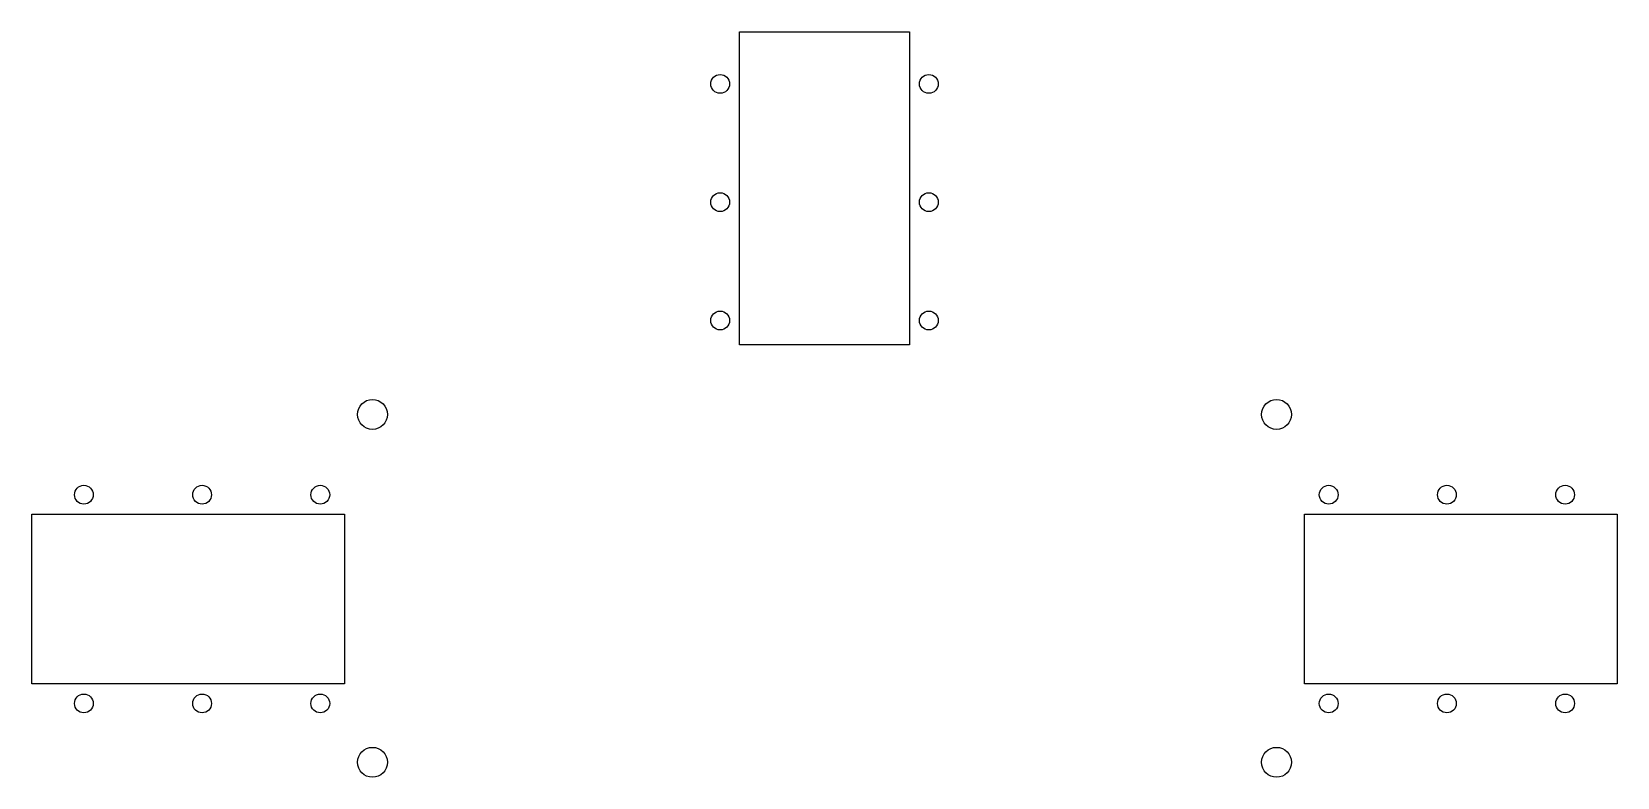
# Model space of a CAD drawing. Extents: x -114 to 114, y 191 to 298.
import ezdxf

# ---------------------------------------------------------------- set-up
doc = ezdxf.new("R2010")
doc.units = 0
doc.layers.add('Sketch007', color=7, linetype='CONTINUOUS')

msp = doc.modelspace()

# ---------------------------------------------------------------- linework, layer by layer
at = {"layer": 'Sketch007'}
for p, q in [((-12.2, 298.355), (12.2, 298.355)), ((-12.2, 253.355), (-12.2, 298.355)), ((12.2, 298.355), (12.2, 253.355)), ((12.2, 253.355), (-12.2, 253.355)), ((-114, 229.015), (-69, 229.015)), ((-114, 204.615), (-114, 229.015)), ((-69, 229.015), (-69, 204.615)), ((69, 229.015), (114, 229.015)), ((69, 204.615), (69, 229.015)), ((114, 229.015), (114, 204.615)), ((-69, 204.615), (-114, 204.615)), ((114, 204.615), (69, 204.615))]:
    msp.add_line(p, q, dxfattribs=at)
for centre, radius in [((-15, 290.855), 1.35), ((15, 290.855), 1.35), ((-15, 273.855), 1.35), ((15, 273.855), 1.35), ((-15, 256.855), 1.35), ((15, 256.855), 1.35), ((-65, 243.355), 2.15), ((65, 243.355), 2.15), ((-106.5, 231.815), 1.35), ((-89.5, 231.815), 1.35), ((-72.5, 231.815), 1.35), ((72.5, 231.815), 1.35), ((89.5, 231.815), 1.35), ((106.5, 231.815), 1.35), ((-106.5, 201.815), 1.35), ((-89.5, 201.815), 1.35), ((-72.5, 201.815), 1.35), ((72.5, 201.815), 1.35), ((89.5, 201.815), 1.35), ((106.5, 201.815), 1.35), ((-65, 193.355), 2.15), ((65, 193.355), 2.15)]:
    msp.add_circle(centre, radius, dxfattribs=at)

doc.saveas('drawing.dxf')
